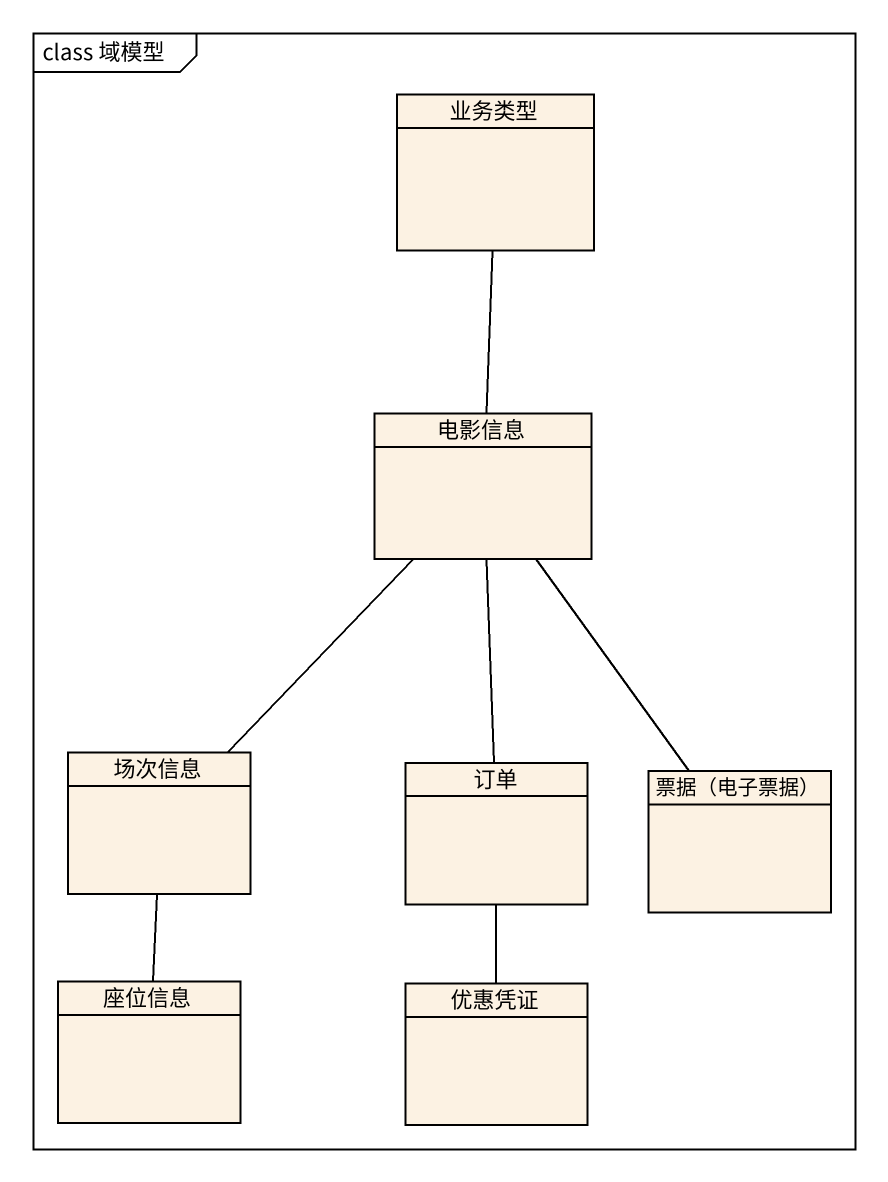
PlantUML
@startuml
mainframe class 域模型
hide circle
hide empty members
class 业务类型
class 电影信息
class 场次信息
class 订单
class "票据（电子票据）" as 票据_电子票据
class 座位信息
class 优惠凭证
业务类型 -- 电影信息
电影信息 -- 场次信息
电影信息 -- 订单
电影信息 -- 票据_电子票据
场次信息 -- 座位信息
优惠凭证 -up- 订单
@enduml
